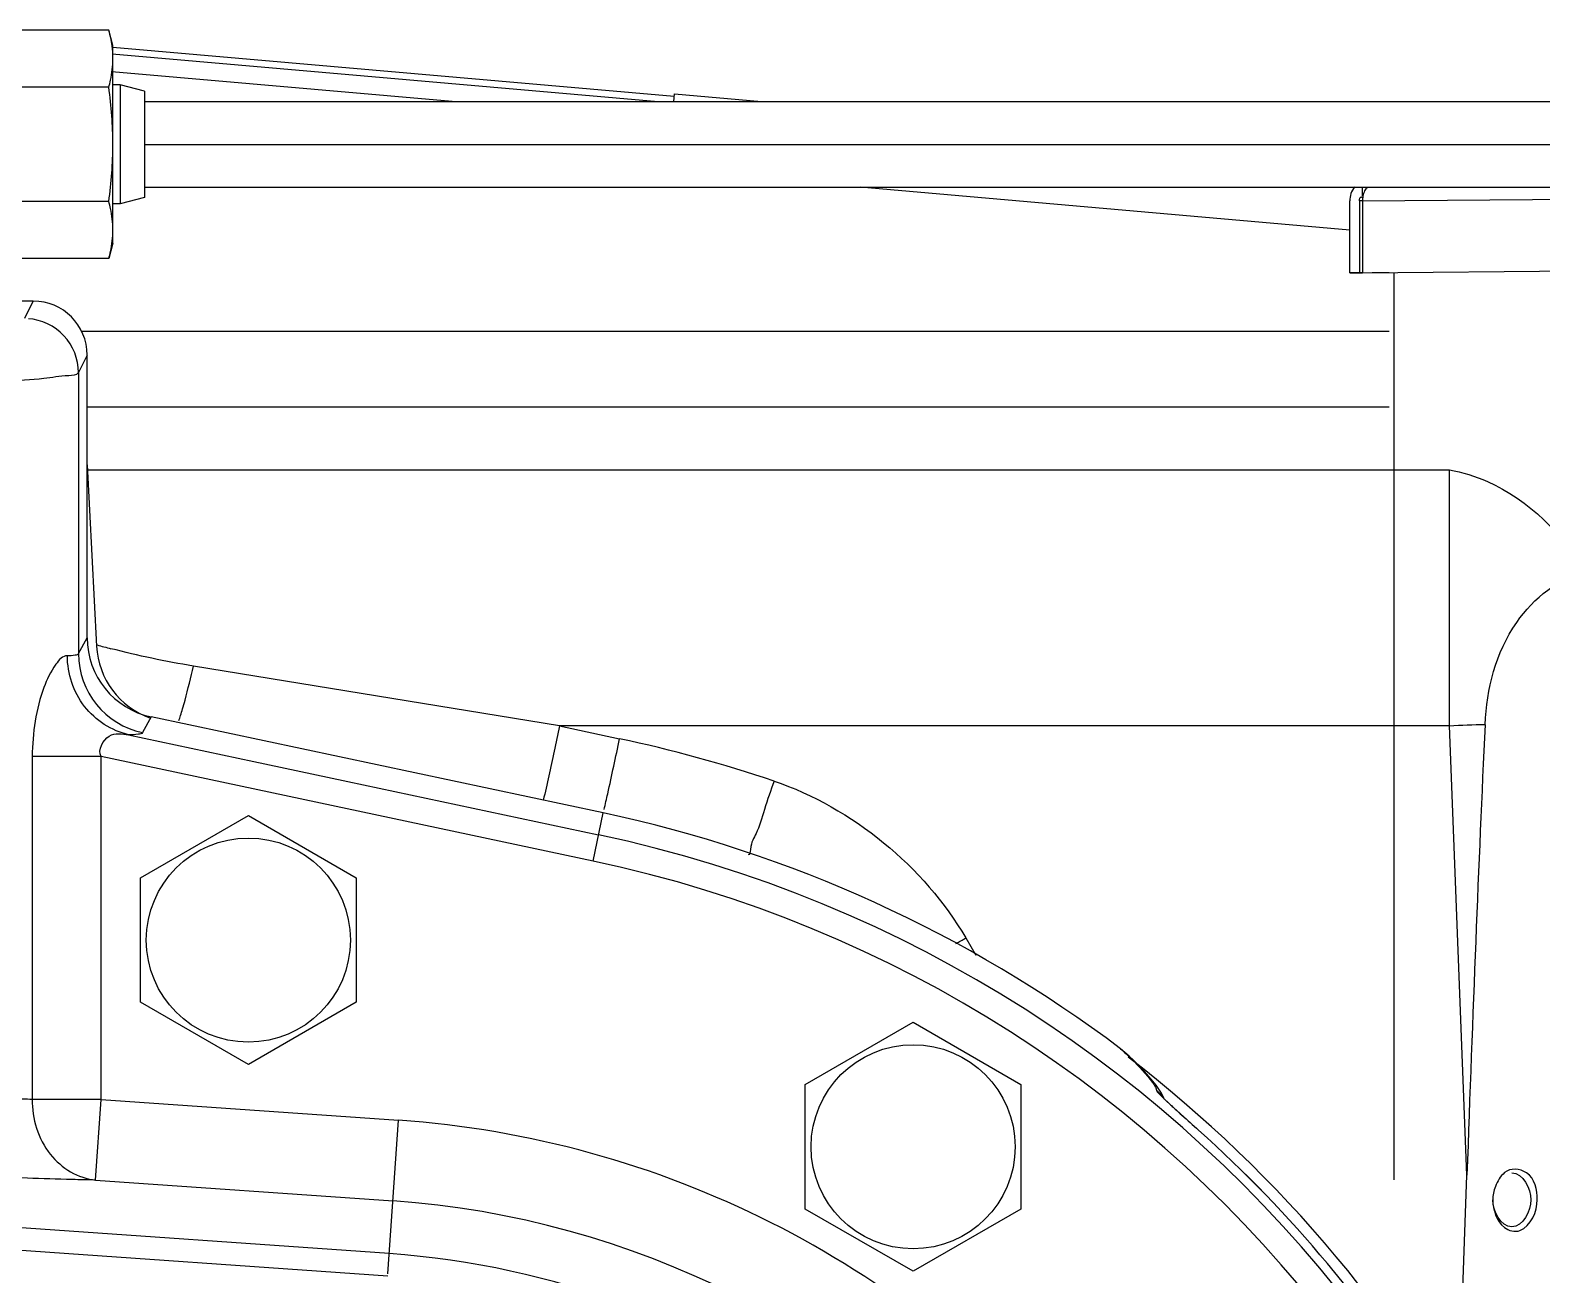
# Model space of a CAD drawing. Header units: millimetres. Extents: x 2513 to 2669, y 1505 to 1675.
# Drawn here: x 2525.3298 to 2525.4971, y 1507.433 to 1507.5706 of the extents above; entities that cross this region are included whole.
import ezdxf

# ---------------------------------------------------------------- set-up
doc = ezdxf.new("R2010")
doc.units = ezdxf.units.MM
doc.linetypes.add('CENTER', pattern=[0.6, 0.375, -0.075, 0.075, -0.075])
doc.layers.add('DEFAULT_1', color=7, linetype='CENTER')

msp = doc.modelspace()

# ---------------------------------------------------------------- linework, layer by layer
at = {"linetype": 'Continuous'}
for p, q in [((2525.338543273112, 1507.570635218538), (2525.322547843952, 1507.570635218538)), ((2525.33899661852, 1507.56894331044), (2525.338543273112, 1507.570635218538)), ((2525.3389805735, 1507.568759915017), (2525.401117611329, 1507.563323628622)), ((2525.33899661852, 1507.547069978705), (2525.33899661852, 1507.56894331044)), ((2525.33891662627, 1507.56802899483), (2525.399350892319, 1507.562741681663)), ((2525.376535589042, 1507.562741681663), (2525.338870536137, 1507.566036946803)), ((2525.338543273112, 1507.564320931555), (2525.322547843952, 1507.564320931555)), ((2525.339786308597, 1507.564598471364), (2525.33899661852, 1507.564598471364)), ((2525.339786308597, 1507.564598471364), (2525.339786308597, 1507.551414817782)), ((2525.342476466751, 1507.563877645659), (2525.339786308597, 1507.564598471364)), ((2525.342476466751, 1507.563877645659), (2525.342476466751, 1507.552135643487)), ((2525.342476466751, 1507.562741681663), (2525.512497979419, 1507.562741681663)), ((2525.401066697567, 1507.562741681663), (2525.401140318029, 1507.563583167395)), ((2525.401140318029, 1507.563583167395), (2525.410758543959, 1507.562741681663)), ((2525.342476466751, 1507.552135643487), (2525.339786308597, 1507.551414817782)), ((2525.342476466751, 1507.553271523264), (2525.512497979419, 1507.553271523264)), ((2525.475888024109, 1507.548529540343), (2525.42168691131, 1507.553271523264)), ((2525.477294075019, 1507.552261108319), (2525.477294069556, 1507.553271523264)), ((2525.477294075019, 1507.552261108319), (2525.477338723628, 1507.552260735735)), ((2525.477294077706, 1507.551764004474), (2525.519216664636, 1507.552114293273)), ((2525.338543273112, 1507.55169235759), (2525.322547843952, 1507.55169235759)), ((2525.339786308597, 1507.551414817782), (2525.33899661852, 1507.551414817782)), ((2525.475888049682, 1507.543798594383), (2525.475888006688, 1507.551752255893)), ((2525.476942559951, 1507.551761067329), (2525.476942602946, 1507.543807405819)), ((2525.477294028721, 1507.551758134392), (2525.476942559951, 1507.551761067329)), ((2525.477294077706, 1507.551764004474), (2525.4772941207, 1507.543810342964)), ((2525.33899661852, 1507.547069978705), (2525.338543273112, 1507.545378070607)), ((2525.338543273112, 1507.545378070607), (2525.322547843952, 1507.545378070607)), ((2525.476942602946, 1507.543807405819), (2525.475888049682, 1507.543798594383)), ((2525.475888049682, 1507.543798594383), (2525.477293924761, 1507.543786862637)), ((2525.477294071715, 1507.543804472882), (2525.476942602946, 1507.543807405819)), ((2525.4772941207, 1507.543810342964), (2525.529779742967, 1507.544248892369)), ((2525.48022688466, 1507.543779999146), (2525.478348624979, 1507.543795672847)), ((2525.480809840681, 1507.443463985134), (2525.480809298181, 1507.543822102946)), ((2525.330182439302, 1507.540671019023), (2525.324132610282, 1507.540671019023)), ((2525.329242392895, 1507.538789636139), (2525.330182439302, 1507.540671019023)), ((2525.48022691961, 1507.537314523639), (2525.335471270026, 1507.537314523639)), ((2525.336141762878, 1507.534705562107), (2525.335180644167, 1507.5327820057)), ((2525.336141762878, 1507.50342906506), (2525.336141762878, 1507.534705562107)), ((2525.335180644167, 1507.5327820057), (2525.335180644167, 1507.501666827347)), ((2525.336141762878, 1507.52897059707), (2525.480226964715, 1507.52897059707)), ((2525.336141762878, 1507.522559315911), (2525.337193166235, 1507.502497344718)), ((2525.336171196874, 1507.521997681798), (2525.486902794584, 1507.521997681798)), ((2525.486902794584, 1507.493664511242), (2525.486902794584, 1507.521997681798)), ((2525.335180644167, 1507.501666827347), (2525.336141762878, 1507.50342906506)), ((2525.388418336578, 1507.493664511242), (2525.347896737516, 1507.500289997218)), ((2525.343222866421, 1507.494677179737), (2525.342267877194, 1507.492926180602)), ((2525.393260877446, 1507.48404127216), (2525.343222866421, 1507.494677179737)), ((2525.486902794584, 1507.493664511241), (2525.388418336578, 1507.493664511241)), ((2525.388418336578, 1507.493664511241), (2525.395072118885, 1507.492250206152)), ((2525.488850555247, 1507.443970429524), (2525.486902794584, 1507.493664511241)), ((2525.340727577696, 1507.492695510567), (2525.39275000419, 1507.481637802461)), ((2525.330059791544, 1507.490296384249), (2525.330059791544, 1507.452353760489)), ((2525.337688115716, 1507.490296384249), (2525.330059791544, 1507.490296384249)), ((2525.337688115716, 1507.452353760489), (2525.337688115716, 1507.490296384249)), ((2525.392130710251, 1507.478724253546), (2525.337688115716, 1507.490296384249)), ((2525.342052840964, 1507.476868700896), (2525.353983749183, 1507.483757013968)), ((2525.353983749183, 1507.483757013968), (2525.365914657402, 1507.476868700896)), ((2525.392130710251, 1507.478724253546), (2525.393260877446, 1507.48404127216)), ((2525.342052840964, 1507.463092074752), (2525.342052840964, 1507.476868700896)), ((2525.365914657402, 1507.476868700896), (2525.365914657402, 1507.463092074752)), ((2525.433379774391, 1507.470212296947), (2525.434487977388, 1507.46829283305)), ((2525.353983749183, 1507.45620376168), (2525.342052840964, 1507.463092074752)), ((2525.365914657402, 1507.463092074752), (2525.353983749183, 1507.45620376168)), ((2525.415626774982, 1507.454001126809), (2525.427557683201, 1507.460889439881)), ((2525.427557683201, 1507.460889439881), (2525.439488591421, 1507.454001126809)), ((2525.451470284995, 1507.457125227656), (2525.450503849489, 1507.457962774247)), ((2525.451943649272, 1507.456682430027), (2525.451478910861, 1507.457134194598)), ((2525.452589981971, 1507.456032815624), (2525.451943649272, 1507.456682430027)), ((2525.45316051639, 1507.455433040636), (2525.452589981971, 1507.456032815624)), ((2525.453657359341, 1507.454882895788), (2525.45316051639, 1507.455433040636)), ((2525.454084942118, 1507.454378998563), (2525.453657359341, 1507.454882895788)), ((2525.415626774982, 1507.440224500665), (2525.415626774982, 1507.454001126809)), ((2525.439488591421, 1507.454001126809), (2525.439488591421, 1507.440224500665)), ((2525.454450475894, 1507.453913189678), (2525.454084942118, 1507.454378998563)), ((2525.454763160118, 1507.453471323891), (2525.454450475894, 1507.453913189678)), ((2525.455033580524, 1507.45302936541), (2525.454763160118, 1507.453471323891)), ((2525.337688115716, 1507.452353760489), (2525.330059791544, 1507.452353760489)), ((2525.337062749969, 1507.443432923047), (2525.337688115716, 1507.452353760488)), ((2525.337688115716, 1507.452353760489), (2525.370617953564, 1507.450045323331)), ((2525.455268297856, 1507.452551383049), (2525.455033580524, 1507.45302936541)), ((2525.455093761222, 1507.452679724317), (2525.455035774551, 1507.452740293438)), ((2525.455386928846, 1507.452388939962), (2525.455093761222, 1507.452679724317)), ((2525.455291538683, 1507.452483554663), (2525.455268297856, 1507.452551383049)), ((2525.45583562512, 1507.45196331864), (2525.455386928846, 1507.452388939962)), ((2525.45642027026, 1507.451422849021), (2525.45583562512, 1507.45196331864)), ((2525.369427878803, 1507.433068916256), (2525.370617953564, 1507.450045323331)), ((2525.457126192484, 1507.450779938184), (2525.45642027026, 1507.451422849021)), ((2525.45793701149, 1507.450047627771), (2525.457126192484, 1507.450779938184)), ((2525.459148197273, 1507.448959077142), (2525.45793701149, 1507.450047627771)), ((2525.459145467536, 1507.448956034443), (2525.459148197053, 1507.448959076897)), ((2525.369583478503, 1507.43528854475), (2525.228102096597, 1507.44520662818)), ((2525.337062746179, 1507.443432923313), (2525.369992587817, 1507.44112448589)), ((2525.487870026685, 1507.415891765565), (2525.488850555247, 1507.443970429524)), ((2525.227930266901, 1507.442755478932), (2525.369411648808, 1507.432837395503)), ((2525.427557683201, 1507.433336187593), (2525.415626774982, 1507.440224500665)), ((2525.439488591421, 1507.440224500665), (2525.427557683201, 1507.433336187593))]:
    msp.add_line(p, q, dxfattribs=at)
for centre in [(2525.353983749183, 1507.469980387824), (2525.427557683201, 1507.447112813737)]:
    msp.add_circle(centre, 0.01129102026507046, dxfattribs=at)
for centre, radius, start, end in [((2525.480061019673, 1507.551765685316), 0.002766942477411406, 169.6933708430066, 180.0348056202542), ((2525.346129084228, 1507.502965656335), 0.008948181164366784, 183.0000000018328, 250.5242872606902), ((2525.362578339522, 1507.593760549454), 0.0945862911092682, 254.4570662204406, 255.4252673040525), ((2525.34413427351, 1507.501683138363), 0.008953644199977314, 180.1043768250144, 257.9684061837002), ((2524.612168849238, 1507.658174993073), 0.8002927992552493, 347.5889721998232, 348.0340649372369), ((2525.363000867882, 1507.341398784295), 0.1542229445225532, 71.41209008397065, 77.9975320288278), ((2525.363031354583, 1507.341822548703), 0.1453959743402929, 53.01430146323946, 77.99999999782614), ((2525.363031354583, 1507.341822548703), 0.1429388096982579, 356.999999998167, 77.99999999782614), ((2525.363031354583, 1507.341822548703), 0.1399601703671981, 356.999999998167, 77.99999999782614), ((2525.288029757237, 1507.722274513435), 0.2909673323028265, 299.7245247400891, 299.9696158575777), ((2525.363031354583, 1507.341822548703), 0.1451593833330612, 27.28514107757961, 52.5262617704602), ((2525.470019631019, 1507.467900706239), 0.02133511942937993, 225.2215059462445, 226.0955299793858), ((2525.512986948688, 1507.513530550817), 0.08401259268326025, 227.0950938080598, 227.4147627957587), ((2525.544088456088, 1507.547370364749), 0.1299738455974956, 227.4146682450553, 227.6717466343775), ((2525.363031354583, 1507.341822548703), 0.1084883654235183, 355.2110877619115, 85.99002932629031), ((2525.618916217286, 1507.62957187353), 0.2411326568621671, 227.6794735293293, 227.918026742608), ((2525.929527043602, 1507.973717527546), 0.7047222514904102, 227.9271993755766, 228.1278356465762), ((2525.363031354583, 1507.341822548703), 0.1439288243388899, 31.74438946265853, 48.10333814927485), ((2525.363031354583, 1507.341822548703), 0.1439329120627184, 31.74438946265853, 48.10333814927485), ((2525.363031354583, 1507.341822548703), 0.09954563524931713, 355.2110877619115, 85.99002932629031), ((2525.363031354583, 1507.341822548703), 0.09369537205728479, 20.7587740855532, 85.99002932629031)]:
    msp.add_arc(centre, radius, start, end, dxfattribs=at)
for centre, major_axis, ratio, start_param, end_param in [((2525.330174263859, 1507.534697378245), (0.002670940353337641, 0.005345546147640035), 0.9982882662000003, 5.1764476223, 6.7458739536), ((2525.345093011411, 1507.503440311346), (0.004290908162507523, 0.007867498685361105), 0.9985078895999999, -4.212458865, -2.8521387258), ((2525.504614650052, 1507.040733129593), (-0.001216319320293006, 0.5699192797806525), 0.0370071097, 0.6517356239000001, 0.7847147448)]:
    msp.add_ellipse(centre, major_axis=major_axis, ratio=ratio, start_param=start_param, end_param=end_param, dxfattribs=at)
for points in [[(2525.33889536167, 1507.568927948327), (2525.33881629318, 1507.569503609443), (2525.338693664026, 1507.570073952006), (2525.338543273112, 1507.570635218538)], [(2525.33899661852, 1507.567478075046), (2525.33899661852, 1507.567962543309), (2525.338961285648, 1507.568447986321), (2525.33889536167, 1507.568927948327)], [(2525.33899661852, 1507.558006644571), (2525.33899661852, 1507.560116824716), (2525.338823480085, 1507.562229438239), (2525.338543273112, 1507.564320931555)], [(2525.338543273112, 1507.55169235759), (2525.338823480085, 1507.553783850906), (2525.33899661852, 1507.555896464428), (2525.33899661852, 1507.558006644571)], [(2525.476402153905, 1507.553293663192), (2525.476049928836, 1507.5528821995), (2525.47588800376, 1507.552293887566), (2525.475888006688, 1507.551752255893)], [(2525.477525623914, 1507.552855232196), (2525.477437745559, 1507.552667008241), (2525.477376087932, 1507.552465075576), (2525.477338723628, 1507.552260735735)], [(2525.477794267913, 1507.553280576944), (2525.477686027307, 1507.553152495592), (2525.477596565596, 1507.553007180013), (2525.477525623914, 1507.552855232196)], [(2525.347896737516, 1507.500289997218), (2525.344831910038, 1507.500801997983), (2525.341783713823, 1507.501436111459), (2525.338776401542, 1507.502218022647)], [(2525.490854488653, 1507.493810019036), (2525.489544033214, 1507.493764840759), (2525.488233534485, 1507.493719572255), (2525.48692361591, 1507.493660853765)], [(2525.412160867559, 1507.487576795805), (2525.42081384227, 1507.484634723867), (2525.428783521496, 1507.478111930987), (2525.433379774391, 1507.470212296947)], [(2525.393367514846, 1507.484427237955), (2525.393502164269, 1507.485008392817), (2525.393631014128, 1507.48559088238), (2525.393759549909, 1507.486173419928)], [(2525.493011511936, 1507.444257163222), (2525.492549826422, 1507.443854113746), (2525.492212800238, 1507.443297922352), (2525.491995229914, 1507.442724977722)], [(2525.493821270689, 1507.444227120027), (2525.49503831328, 1507.444227120027), (2525.495930377217, 1507.442463826453), (2525.495930377217, 1507.441246783863)], [(2525.493821270689, 1507.438266447698), (2525.492604228099, 1507.438266447698), (2525.491712164163, 1507.440029741273), (2525.491712164163, 1507.441246783863)], [(2525.491712164163, 1507.441246783863), (2525.491712164163, 1507.440140577169), (2525.492124781215, 1507.438871383652), (2525.492992289991, 1507.438185000543)], [(2525.495930377217, 1507.441246783863), (2525.495930377217, 1507.440029741273), (2525.49503831328, 1507.438266447698), (2525.493821270689, 1507.438266447698)], [(2525.4947206, 1507.437854271023), (2525.495932347452, 1507.438320104674), (2525.496633412725, 1507.439948580151), (2525.496633412725, 1507.441246783863)], [(2525.492992289991, 1507.438185000543), (2525.493452279048, 1507.437821051811), (2525.494173106241, 1507.437643797284), (2525.4947206, 1507.437854271023)]]:
    msp.add_open_spline(points, degree=3, dxfattribs=at)
for points, knots in [([(2525.338543273112, 1507.564320931555), (2525.338613046884, 1507.564581330819), (2525.338865280632, 1507.565615448704), (2525.33899661852, 1507.566682884999), (2525.33899661852, 1507.567478075046)], [0, 0, 0, 0, 0.2531850428, 1, 1, 1, 1]), ([(2525.476942559952, 1507.551761067329), (2525.476942559433, 1507.551856953018), (2525.476954723459, 1507.55200167567), (2525.477059675509, 1507.552199378555), (2525.477126958243, 1507.552193255261)], [0, 0, 0, 0, 0.5866488319, 1, 1, 1, 1]), ([(2525.477126958243, 1507.552193255261), (2525.477143083272, 1507.552191787748), (2525.477180158713, 1507.552176492329), (2525.477208453905, 1507.552149722151), (2525.477223471494, 1507.552133193747)], [0, 0, 0, 0, 0.4203049627, 1, 1, 1, 1]), ([(2525.33899661852, 1507.548535214098), (2525.33899661852, 1507.549330404146), (2525.338865280634, 1507.550397840443), (2525.338613046884, 1507.551431958327), (2525.338543273112, 1507.55169235759)], [0, 0, 0, 0, 0.7468149581999999, 1, 1, 1, 1]), ([(2525.338543273112, 1507.545378070607), (2525.338613046884, 1507.545638469871), (2525.338865280632, 1507.546672587755), (2525.33899661852, 1507.547740024051), (2525.33899661852, 1507.548535214098)], [0, 0, 0, 0, 0.2531850428, 1, 1, 1, 1]), ([(2525.33518064417, 1507.532782005702), (2525.33517864962, 1507.534236389087), (2525.334018917617, 1507.537256113726), (2525.331087092979, 1507.538618533098), (2525.329634136646, 1507.538723844948)], [0, 0, 0, 0, 0.4995906881, 1, 1, 1, 1]), ([(2525.321371068508, 1507.531615957822), (2525.323257140374, 1507.531677822313), (2525.326540655356, 1507.531843627864), (2525.330926206583, 1507.531988827161), (2525.333398270741, 1507.532471397936), (2525.334986941525, 1507.532460814557), (2525.335180644167, 1507.5327820057)], [0, 0, 0, 0, 0.407501243, 0.7187253756, 0.9190046156, 1, 1, 1, 1]), ([(2525.486902794584, 1507.521997681799), (2525.488352537665, 1507.52175300111), (2525.494577447734, 1507.519805010126), (2525.499480357554, 1507.514833251997), (2525.502160748173, 1507.510633900571)], [0, 0, 0, 0, 0.2278703122, 1, 1, 1, 1]), ([(2525.490854488652, 1507.493810019036), (2525.491037201782, 1507.497750646754), (2525.4928097005, 1507.504994768067), (2525.499016867196, 1507.510114356792), (2525.502160748173, 1507.51063390057)], [0, 0, 0, 0, 0.5531692714, 1, 1, 1, 1]), ([(2525.33395540593, 1507.501436157312), (2525.333428363538, 1507.501459678607), (2525.332287271244, 1507.50007004117), (2525.330640018672, 1507.496601772244), (2525.330082719015, 1507.492878031037), (2525.330059791544, 1507.490296384249)], [0, 0, 0, 0, 0.1296305166, 0.3656286178, 1, 1, 1, 1]), ([(2525.340727577692, 1507.492695510572), (2525.338845160064, 1507.493123374157), (2525.335256611084, 1507.495430949032), (2525.333953058299, 1507.499461832796), (2525.333955405853, 1507.501436157312)], [0, 0, 0, 0, 0.4943792870000001, 1, 1, 1, 1]), ([(2525.335180644167, 1507.501666827347), (2525.335126769597, 1507.501542498175), (2525.334625975734, 1507.501430387417), (2525.334243443338, 1507.501430006244), (2525.33395540593, 1507.501436157312)], [0, 0, 0, 0, 0.3198746945, 1, 1, 1, 1]), ([(2525.346706944315, 1507.495555815211), (2525.3467996185, 1507.495875622786), (2525.347231426243, 1507.497444672813), (2525.347609510614, 1507.499027981065), (2525.347896737516, 1507.500290006696)], [0, 0, 0, 0, 0.2046163323, 1, 1, 1, 1]), ([(2525.346288532874, 1507.494264035851), (2525.346358395103, 1507.494443219394), (2525.346503857753, 1507.494872261778), (2525.346634469736, 1507.495305714067), (2525.346706944315, 1507.495555815211)], [0, 0, 0, 0, 0.424820691, 1, 1, 1, 1]), ([(2525.388418336578, 1507.493664511242), (2525.388219963062, 1507.49273237393), (2525.387626297119, 1507.489991714162), (2525.387061759044, 1507.487243726307), (2525.386619937218, 1507.485445837102)], [0, 0, 0, 0, 0.3398282638, 1, 1, 1, 1]), ([(2525.337688115716, 1507.490296384249), (2525.337291076498, 1507.491001260978), (2525.33835297617, 1507.493083882757), (2525.340023102775, 1507.492810965853), (2525.340727577696, 1507.492695510566)], [0, 0, 0, 0, 0.5312346667, 1, 1, 1, 1]), ([(2525.342267877194, 1507.492926180602), (2525.342189061932, 1507.492782590738), (2525.341560013682, 1507.492707958231), (2525.34108949007, 1507.492689368631), (2525.340727577696, 1507.492695510567)], [0, 0, 0, 0, 0.311544156, 1, 1, 1, 1]), ([(2525.412160867559, 1507.487576795814), (2525.411806404345, 1507.486524227826), (2525.411114534834, 1507.484671182672), (2525.410370615864, 1507.481858330696), (2525.409537867137, 1507.480758071607), (2525.40951500815, 1507.479338233606), (2525.409308185516, 1507.479407798283)], [0, 0, 0, 0, 0.385035121, 0.7088398409000001, 0.9243525493000001, 1, 1, 1, 1]), ([(2525.450503849475, 1507.457962774257), (2525.450917890126, 1507.457580801655), (2525.452162631765, 1507.456388892225), (2525.453390316762, 1507.455155535009), (2525.454064894931, 1507.454208667114)], [0, 0, 0, 0, 0.3263913626, 1, 1, 1, 1]), ([(2525.454064894931, 1507.454208667114), (2525.454180766536, 1507.454046024581), (2525.454351419964, 1507.453784024087), (2525.454480724796, 1507.453477788941), (2525.454478485987, 1507.453360256496)], [0, 0, 0, 0, 0.6294608474, 1, 1, 1, 1]), ([(2525.454478485987, 1507.453360256496), (2525.454476929865, 1507.453280421125), (2525.454708808906, 1507.453078151624), (2525.454860433707, 1507.45288689952), (2525.454991859387, 1507.452756288097)], [0, 0, 0, 0, 0.3011640755, 1, 1, 1, 1]), ([(2525.454478486059, 1507.453360256583), (2525.454644111858, 1507.453225058962), (2525.454964242597, 1507.452921637774), (2525.455238195627, 1507.45257400868), (2525.455357513291, 1507.452382167068)], [0, 0, 0, 0, 0.4862179719, 1, 1, 1, 1]), ([(2525.330059791544, 1507.452353761557), (2525.329373555873, 1507.452365137832), (2525.32606157847, 1507.452449000325), (2525.322752228816, 1507.452615673845), (2525.320130058927, 1507.452768063376)], [0, 0, 0, 0, 0.207167418, 1, 1, 1, 1]), ([(2525.330059791544, 1507.452353760489), (2525.330052208936, 1507.450220840831), (2525.331253197134, 1507.44599214132), (2525.335154275988, 1507.443607724131), (2525.337062749969, 1507.443432923048)], [0, 0, 0, 0, 0.5267287639, 1, 1, 1, 1]), ([(2525.455224620892, 1507.452528816426), (2525.455313275851, 1507.452443376283), (2525.455501906229, 1507.45226391409), (2525.45569205323, 1507.452086064872), (2525.45579255394, 1507.451992619923)], [0, 0, 0, 0, 0.472909768, 1, 1, 1, 1]), ([(2525.337062746179, 1507.443432923313), (2525.336200127647, 1507.443444213419), (2525.33203743885, 1507.443528137325), (2525.327876888216, 1507.443695682756), (2525.324579622592, 1507.443847227519)], [0, 0, 0, 0, 0.2072067015, 1, 1, 1, 1]), ([(2525.496633412725, 1507.441246783863), (2525.496633412725, 1507.442320403592), (2525.496194383123, 1507.444594422824), (2525.493620990416, 1507.444789235324), (2525.493011511936, 1507.444257163222)], [0, 0, 0, 0, 0.5702639783, 1, 1, 1, 1]), ([(2525.491995229914, 1507.442724977722), (2525.491905492827, 1507.442488666165), (2525.491765170408, 1507.442002224738), (2525.491712164163, 1507.44149772007), (2525.491712164163, 1507.441246783863)], [0, 0, 0, 0, 0.5018266079, 1, 1, 1, 1])]:
    msp.add_open_spline(points, degree=3, knots=knots, dxfattribs=at)
at = {"layer": 'DEFAULT_1', "linetype": 'CENTER'}
msp.add_line((2525.342476466751, 1507.558006602463), (2525.512497979419, 1507.558006602463), dxfattribs=at)

doc.saveas('drawing.dxf')
